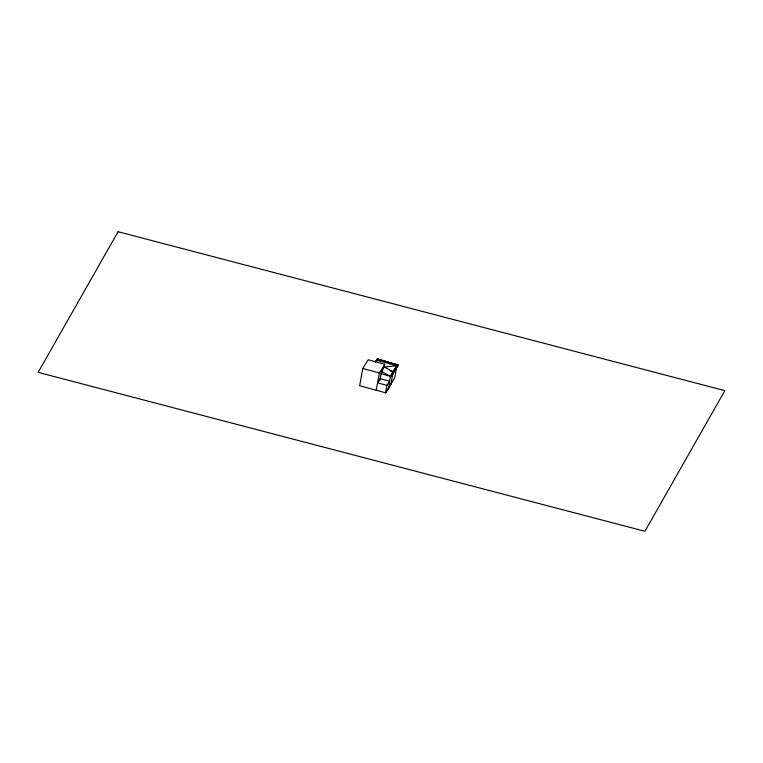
<?xml version="1.0" encoding="UTF-8"?>
<svg xmlns="http://www.w3.org/2000/svg" width="763" height="763" viewBox="0 0 763 763"><rect width="100%" height="100%" fill="white"/><g stroke="black" fill="none" stroke-linecap="round" stroke-linejoin="round"><path stroke-width="1.14" d="M390.933 384.066L393.164 371.724L384.294 367.013L384.8 364.266L368.214 359.755L362.806 368.472L359.64 385.735L385.925 392.888L390.904 384.056M376.216 390.246L379.392 372.983L384.8 364.266M379.783 380.785L381.462 371.571L384.371 366.889M386.908 385.382L377.58 382.845L380.174 378.667L389.502 381.204L386.908 385.382L385.553 392.783L394.633 378.047L396.894 365.715L398.315 365.296L397.447 364.828M375.32 362.187L377.284 359.011L385.544 361.395M382.778 370.99L381.08 373.736L390.379 376.264L397.58 364.666L377.218 359.135M398.315 365.296L377.284 359.011L398.315 365.296L391.228 376.712L381.462 371.571M375.205 361.71L376.56 360.184L396.894 365.715L393.193 371.724L390.074 370.875M384.294 367.013L396.894 365.715L390.379 376.264L388.52 388.71M362.806 368.472L379.392 372.983M118.065 231.723L38.15 372.354L644.926 531.277L724.85 390.656L118.065 231.723"/></g></svg>
